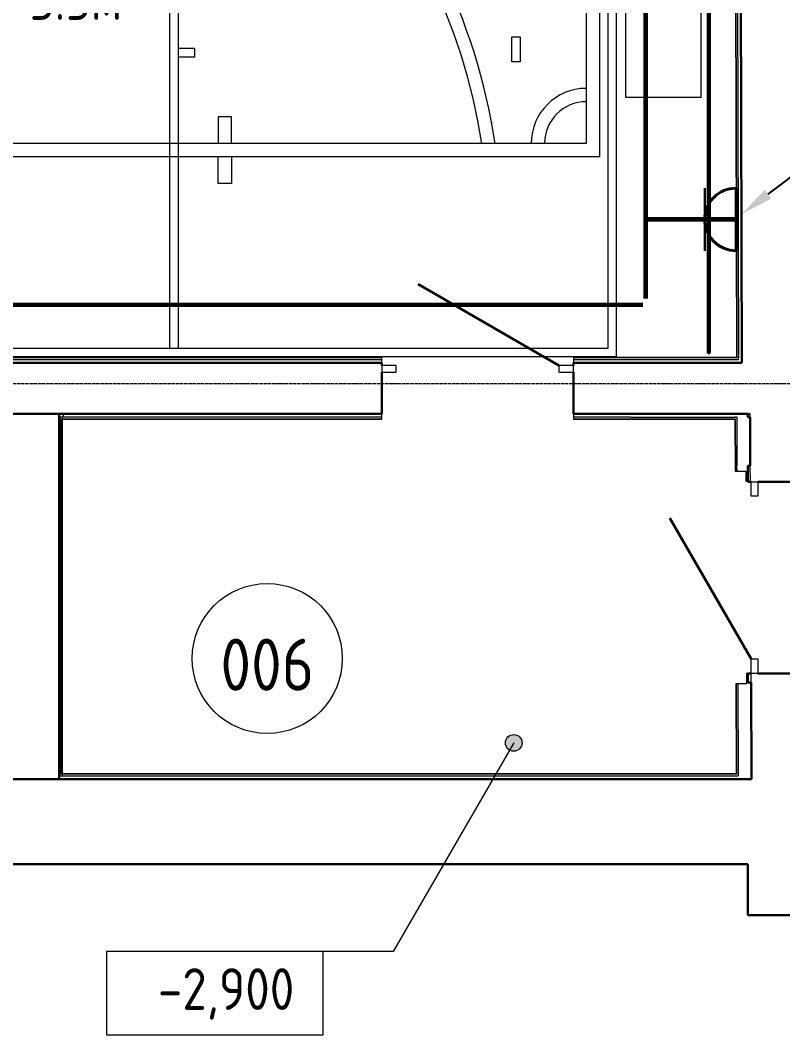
# Model space of a CAD drawing. Header units: millimetres. Extents: x -32 to 417638015, y -35 to 175284279.
# Drawn here: x 416165384 to 416169957, y 175248037 to 175254123 of the extents above; entities that cross this region are included whole.
import ezdxf
from ezdxf import colors
from ezdxf.entities.mleader import LeaderData, LeaderLine
from ezdxf.enums import TextEntityAlignment as Align
from ezdxf.math import Vec2, Vec3

# ---------------------------------------------------------------- set-up
doc = ezdxf.new("R2010")
doc.units = ezdxf.units.MM
doc.linetypes.add('ADSK_Линия сетки', pattern=[25, 20, -2.5, 0, -2.5])
for name, color, linetype, lineweight in [('_ЭМ_гофра', 5, 'Continuous', 60), ('_ЭМ_Розетки быт', 5, 'Continuous', 30), ('_ЭМ_ТХобщее_слой', 7, 'Continuous', 30), ('Аннотация', 7, 'Continuous', 18), ('Двери', 7, 'Continuous', 9), ('Оси', 253, 'Continuous', 9), ('Отметки', 7, 'Continuous', 9), ('Стены внутренние', 7, 'Continuous', 18), ('Стены несущие', 7, 'Continuous', 30), ('Стены отделка', 7, 'Continuous', 30), ('Стены штриховка', 7, 'Continuous', 9), ('ТХ', 5, 'Continuous', 0), ('ШТРИХОВКА', 252, 'Continuous', 15)]:
    doc.layers.add(name, color=color, linetype=linetype, lineweight=lineweight)
doc.layers.add('_ЭМ_Надписи', color=7, linetype='Continuous')
doc.layers.add('Линии', color=7, linetype='Continuous', lineweight=9, true_color=0x00a600)
doc.styles.add('GOST Common', font='GOST_Common.ttf', dxfattribs={"width": 0.9, "height": 350})
doc.styles.add('GOST Common_1', font='GOST_Common.ttf', dxfattribs={"width": 0.9, "height": 250})
doc.styles.add('ЭОМ', font='isocpeur.ttf', dxfattribs={"width": 0.85, "height": 250})

# ---------------------------------------------------------------- blocks, each defined once
blk = doc.blocks.new('План подвала')
at = {"layer": 'Отметки'}
h = blk.add_hatch(color=8, dxfattribs=at)
edge = h.paths.add_edge_path()
edge.add_arc((29340.818, 18383.461), 50, 0, 360)
at = {"layer": 'Стены внутренние'}
blk.add_hatch(color=8, dxfattribs=at).paths.add_polyline_path([(30506.083, 20721.059), (30518.083, 20721.059), (30518.083, 40321.059), (30506.083, 40321.059), (30506.083, 21678.041)])
at = {"layer": 'Аннотация', "color": 8, "lineweight": 20, "extrusion": (0, 0, -1)}
for p, q in [((26898.597, 17132.456), (26898.597, 16632.456)), ((28198.597, 17132.456), (26898.597, 17132.456)), ((28198.597, 16632.456), (28198.597, 17132.456)), ((26898.597, 16632.456), (28198.597, 16632.456))]:
    blk.add_line(p, q, dxfattribs=at)
at = {"layer": 'Двери', "color": 8, "lineweight": 30}
for p, q in [((29612.213, 20648.192), (28766.972, 21136.192)), ((30764.185, 18886.741), (30276.185, 19731.981))]:
    blk.add_line(p, q, dxfattribs=at)
at = {"layer": 'Двери', "color": 8}
for p, q in [((28549.213, 20648.192), (28549.213, 20608.192)), ((28636.213, 20648.192), (28549.213, 20648.192)), ((28636.213, 20608.192), (28636.213, 20648.192)), ((29612.213, 20648.192), (29612.213, 20608.192)), ((29699.213, 20648.192), (29612.213, 20648.192)), ((29699.213, 20608.192), (29699.213, 20648.192)), ((28549.213, 20608.192), (28636.213, 20608.192)), ((29612.213, 20608.192), (29699.213, 20608.192)), ((30764.185, 19862.741), (30764.185, 19949.741)), ((30764.185, 19949.741), (30804.185, 19949.741)), ((30804.185, 19949.741), (30804.185, 19862.741)), ((30804.185, 19862.741), (30764.185, 19862.741)), ((30764.185, 18799.741), (30764.185, 18886.741)), ((30764.185, 18886.741), (30804.185, 18886.741)), ((30804.185, 18886.741), (30804.185, 18799.741)), ((30804.185, 18799.741), (30764.185, 18799.741))]:
    blk.add_line(p, q, dxfattribs=at)
at = {"layer": 'Линии', "color": 8}
blk.add_circle((27862.764, 18889.62), 450, dxfattribs=at)
at = {"layer": 'Оси', "color": 8, "linetype": 'ADSK_Линия сетки'}
blk.add_line((-9557.833, 20539.741), (56671.895, 20539.741), dxfattribs=at)
at = {"layer": 'Отметки', "color": 8, "lineweight": 20}
for p, q in [((29340.818, 18383.461), (28618.55, 17132.456)), ((28618.55, 17132.456), (27548.597, 17132.456))]:
    blk.add_line(p, q, dxfattribs=at)
at = {"layer": 'Отметки', "color": 8}
blk.add_circle((29340.818, 18383.461), 50, dxfattribs=at)
at = {"layer": 'Стены несущие', "color": 8}
for p, q in [((30643.796, 40529.135), (30709.33, 20663.192)), ((30506.083, 40321.059), (30506.083, 20721.059)), ((30518.083, 20721.059), (30518.083, 40321.059)), ((30506.083, 20721.059), (30518.083, 20721.059)), ((22618.213, 20663.192), (28501.895, 20663.192)), ((28549.213, 20663.192), (22618.213, 20663.192)), ((28549.213, 20648.192), (28549.213, 20663.192)), ((30709.33, 20663.192), (29699.213, 20663.192)), ((29699.213, 20663.192), (29699.213, 20648.192)), ((30041.895, 20663.192), (30689.33, 20663.192)), ((28549.213, 20358.192), (28549.213, 20608.192)), ((29699.213, 20608.192), (29699.213, 20358.192)), ((28549.213, 20358.192), (22618.213, 20358.192)), ((26614.037, 18166.313), (26614.037, 20358.192)), ((29699.213, 20358.192), (30744.185, 20358.192)), ((30744.185, 20358.192), (30744.185, 20338.192)), ((30744.185, 20338.192), (30759.022, 20338.192)), ((30759.989, 20044.741), (30759.022, 20338.192)), ((30744.185, 20044.741), (30744.185, 19949.741)), ((30759.989, 20044.741), (30744.185, 20044.741)), ((30759.989, 20044.741), (30759.989, 20044.741)), ((30744.185, 19949.741), (30764.185, 19949.741)), ((30804.185, 19949.741), (31651.185, 19949.741)), ((30744.185, 18799.741), (30744.185, 18744.741)), ((30764.185, 18799.741), (30744.185, 18799.741)), ((31651.185, 18799.741), (30804.185, 18799.741)), ((30744.185, 18744.741), (30764.271, 18744.741)), ((30766.176, 18166.313), (30764.271, 18744.741)), ((30766.176, 18166.313), (21308.571, 18166.313)), ((30744.185, 17656.313), (18919.292, 17656.313)), ((30744.185, 17656.313), (30744.185, 17350.356)), ((30744.185, 17350.356), (36734.462, 17350.356))]:
    blk.add_line(p, q, dxfattribs=at)
at = {"layer": 'Стены отделка', "color": 8, "lineweight": 9}
for p, q in [((30611.796, 40529.029), (30677.224, 20695.192)), ((30709.33, 20663.131), (30643.796, 40529.135)), ((28549.213, 20695.192), (22618.213, 20695.192)), ((28549.213, 20663.192), (28549.213, 20695.192)), ((29699.213, 20695.192), (29699.213, 20663.192)), ((30677.224, 20695.192), (29699.213, 20695.192)), ((30689.264, 20683.192), (30689.231, 20693.192)), ((28501.895, 20683.192), (28549.213, 20683.192)), ((28501.895, 20663.192), (28549.213, 20663.192)), ((29699.213, 20683.192), (30041.895, 20683.192)), ((29699.213, 20663.192), (30041.895, 20663.192)), ((26639.395, 20338.192), (26614.037, 20338.192)), ((26618.037, 20338.192), (26618.037, 18186.313)), ((26634.037, 18186.313), (26634.037, 20338.192)), ((26639.395, 20358.192), (26639.395, 20338.192)), ((28549.213, 20338.192), (28501.895, 20338.192)), ((28549.213, 20326.192), (28549.213, 20358.192)), ((29699.213, 20358.192), (29699.213, 20326.192)), ((30041.895, 20338.192), (29699.213, 20338.192)), ((30679.022, 20338.192), (30669.022, 20338.192)), ((30758.957, 20358.192), (30744.185, 20358.192)), ((30759.022, 20338.192), (30758.957, 20358.192)), ((26630.037, 18198.313), (26630.037, 20326.192)), ((26630.037, 20326.192), (28549.213, 20326.192)), ((29699.213, 20326.192), (30667.061, 20326.192)), ((30667.061, 20326.192), (30668.092, 20013.299)), ((30680.092, 20013.339), (30679.988, 20044.741)), ((30760.291, 19952.937), (30759.989, 20044.741)), ((30668.092, 20013.299), (30733.092, 20013.514)), ((30733.092, 20013.514), (30733.291, 19952.849)), ((30733.291, 19952.849), (30760.291, 19952.937)), ((30744.185, 18799.741), (30737.089, 18799.741)), ((30737.089, 18799.741), (30737.296, 18736.915)), ((30764.271, 18744.741), (30764.09, 18799.741)), ((30737.296, 18736.915), (30672.297, 18736.701)), ((30672.297, 18736.701), (30674.07, 18198.313)), ((30674.07, 18198.313), (26630.037, 18198.313)), ((26618.037, 18186.313), (30686.11, 18186.313))]:
    blk.add_line(p, q, dxfattribs=at)
at = {"layer": 'Стены штриховка', "color": 8}
for p, q in [((30613.796, 40529.036), (30679.231, 20693.192)), ((30623.796, 40529.069), (30689.231, 20693.192)), ((28549.213, 20693.192), (22618.213, 20693.192)), ((30679.231, 20693.192), (29699.213, 20693.192)), ((22618.213, 20683.192), (28501.895, 20683.192)), ((28501.895, 20683.192), (28501.895, 20683.192)), ((30041.895, 20683.192), (30041.895, 20683.192)), ((30041.895, 20683.192), (30689.264, 20683.192)), ((26628.037, 18196.313), (26628.037, 20328.192)), ((26628.037, 20328.192), (28549.213, 20328.192)), ((28501.895, 20338.192), (26639.395, 20338.192)), ((29699.213, 20328.192), (30669.055, 20328.192)), ((30041.895, 20338.192), (30669.022, 20338.192)), ((30669.055, 20328.192), (30670.092, 20013.306)), ((30679.022, 20338.192), (30679.988, 20044.741)), ((30674.297, 18736.708), (30676.077, 18196.313)), ((30684.297, 18736.741), (30686.11, 18186.313)), ((30676.077, 18196.313), (26628.037, 18196.313))]:
    blk.add_line(p, q, dxfattribs=at)
at = {"layer": 'Аннотация', "color": 8, "lineweight": 9, "insert": (27862.764, 18852.672), "char_height": 312.5, "width": 520.21112, "attachment_point": 5, "line_spacing_factor": 1.022766, "style": 'GOST Common'}
blk.add_mtext('006', dxfattribs=at)
at = {"layer": 'Отметки', "color": 8, "lineweight": 20, "insert": (27206.644, 17031.405), "char_height": 250, "width": 1028.82257, "attachment_point": 1, "line_spacing_factor": 1.022761, "style": 'GOST Common_1'}
blk.add_mtext('-2,900', dxfattribs=at)
blk = doc.blocks.new('*U742')
at = {"color": 0}
for p, q in [((-250, -250), (-250, 250)), ((0, 0), (-250, 0))]:
    blk.add_line(p, q, dxfattribs=at)
at = {"color": 0, "lineweight": 40}
for p, q in [((0, -250), (0, 250)), ((-250, 0), (-500, 0))]:
    blk.add_line(p, q, dxfattribs=at)
blk.add_arc((0, 0), 250, 90, 270, dxfattribs=at)
at = {"color": 7, "linetype": 'ByBlock', "style": 'GOST Common', "width": 0.9}
blk.add_attdef('ГРУППА', text='', height=350, dxfattribs=at).set_placement((-541.3, 785.7), align=Align.RIGHT)
at = {"color": 7, "style": 'GOST Common', "width": 0.9}
for tag, p in [('ВЫСОТА', (-1722, 323.9)), ('КОЛВО', (478, -986))]:
    blk.add_attdef(tag, p, '', height=350, dxfattribs=at)
blk = doc.blocks.new('_ЭМ_ТХ2_подвал')
at = {"color": 8, "lineweight": 5}
for p, q in [((35799.6, 41447.2), (35799.6, 21610.5)), ((35719.6, 31568.8), (35719.6, 21690.5)), ((35899.6, 28730.5), (35899.6, 20410.5)), ((35849.6, 26439.1), (35849.6, 20460.5)), ((33272.2, 26260.5), (33272.2, 20460.5)), ((33222.2, 20460.5), (33222.2, 26210.5)), ((33372.2, 22260.5), (33272.2, 22260.5)), ((33372.2, 22210.5), (33372.2, 22260.5)), ((33272.2, 22210.5), (33372.2, 22210.5)), ((33592.2, 21850.5), (33512.2, 21850.5)), ((33512.2, 21850.5), (33512.2, 21690.5)), ((33592.2, 21690.5), (33592.2, 21850.5)), ((35719.6, 21690.5), (25924.8, 21690.5)), ((35799.6, 21610.5), (25844.8, 21610.5)), ((33512.2, 21450.5), (33512.2, 21610.5)), ((33592.2, 21610.5), (33592.2, 21450.5)), ((33592.2, 21450.5), (33512.2, 21450.5)), ((35849.6, 20460.5), (25794.8, 20460.5)), ((35899.6, 20410.5), (25744.8, 20410.5))]:
    blk.add_line(p, q, dxfattribs=at)
for centre, radius, start, end in [((31602.3, 21154), 3610, 8.54613, 78.41579), ((31603, 21155.5), 3530, 8.7157, 78.16077), ((35719.6, 21690.5), 330, 90, 180), ((35719.6, 21690.5), 250, 90, 180)]:
    blk.add_arc(centre, radius, start, end, dxfattribs=at)
at = {"layer": 'ТХ', "color": 8, "transparency": 33554559}
for p, q in [((35272.6, 22328.8), (35322.6, 22328.8)), ((35272.6, 22178.8), (35272.6, 22328.8)), ((35322.6, 22328.8), (35322.6, 22178.8)), ((35322.6, 22178.8), (35272.6, 22178.8))]:
    blk.add_line(p, q, dxfattribs=at)
at = {"layer": 'ТХ', "color": 8}
blk.add_lwpolyline([(35956.6, 22615.1), (36406.6, 22615.1), (36406.6, 21965.1), (35956.6, 21965.1)], close=True, dxfattribs=at)

msp = doc.modelspace()

# ---------------------------------------------------------------- linework, layer by layer
at = {"layer": '_ЭМ_гофра', "linetype": 'ByBlock'}
for points in [[(416169135.1, 175252454.2), (416169135.1, 175273792.1), (416158566.9, 175273792.1), (416158566.9, 175273506.6)], [(416169677.1, 175252928.6), (416169135.1, 175252928.6)], [(416160085.7, 175252414.3), (416169118.5, 175252419)]]:
    msp.add_lwpolyline(points, dxfattribs=at)

# ---------------------------------------------------------------- block references
at = {"layer": '_ЭМ_Розетки быт', "xscale": 0.75, "yscale": 0.75, "zscale": 0.75}
msp.add_blockref('*U742', (416169677.1, 175252928.6), dxfattribs=at)
at = {"layer": '_ЭМ_ТХобщее_слой', "lineweight": 50}
msp.add_blockref('_ЭМ_ТХ2_подвал', (416133059, 175231694.6), dxfattribs=at)
at = {"layer": 'ШТРИХОВКА'}
msp.add_blockref('План подвала', (416139002.6, 175231404.8), dxfattribs=at)

# ---------------------------------------------------------------- leaders
at = {"layer": '_ЭМ_Надписи', "color": 7, "ltscale": 5}
ml = msp.add_multileader_mtext('Standard', dxfattribs=at)
ml.set_content('{\\fGOST Common|b0|i0|c204|p34;\\W0.9;\\C256;1ЩРС-2\\fISOCPEUR|b0|i0|c204|p34;\\W0.85; Гр.1\\PРезерв h=1.8м}', color=1, style='ЭОМ')
ml.set_leader_properties()
ml.build(insert=Vec2(0, 0))
ml.multileader.update_dxf_attribs({"text_left_attachment_type": 6, "text_right_attachment_type": 6, "dogleg_length": 0, "arrow_head_size": 200})
ctx = ml.context
ctx.base_point, ctx.char_height, ctx.arrow_head_size, ctx.landing_gap_size, ctx.plane_origin = Vec3(416173201.1, 175255585.8, -64.3), 250, 200, 0, Vec3(416147726.4, 175268422.6, -64.3)
ctx.left_attachment, ctx.right_attachment = 6, 6
notes = []
notes.append((ctx, [(0, (1, 1, 0), (416173201.1, 175255585.8, -64.3), (1, 0), 0, [(0, [(416169709, 175252959.6, -64.3)], 0, [])])]))
ctx.mtext.insert, ctx.mtext.width, ctx.mtext.defined_height, ctx.mtext.flow_direction = Vec3(416173201.1, 175255885.8, -64.3), 1629.256, 545.6, 5
ml = msp.add_multileader_mtext('Standard', dxfattribs=at)
ml.set_content('{\\fGOST Common|b0|i0|c204|p34;\\W0.9;\\C256;1ЩРС-2\\fISOCPEUR|b0|i0|c204|p34;\\W0.85; Гр.1\\PТабло h=5.5м}', color=1, style='ЭОМ')
ml.set_leader_properties()
ml.build(insert=Vec2(0, 0))
ml.multileader.update_dxf_attribs({"text_left_attachment_type": 6, "text_right_attachment_type": 6, "dogleg_length": 0, "arrow_head_size": 200})
ctx = ml.context
ctx.base_point, ctx.char_height, ctx.arrow_head_size, ctx.landing_gap_size, ctx.plane_origin = Vec3(416165134.7, 175254909.5), 250, 200, 0, Vec3(416130985.3, 175257615.4)
ctx.left_attachment, ctx.right_attachment = 6, 6
notes.append((ctx, [(0, (1, 1, 0), (416165134.7, 175254909.5), (1, 0), 0, [(0, [(416163705.7, 175252416.2)], 0, [])])]))
ctx.mtext.insert, ctx.mtext.width, ctx.mtext.defined_height, ctx.mtext.flow_direction = Vec3(416165134.7, 175255209.5), 1629.256, 545.6, 5
for ctx, leaders in notes:
    for number, flags, end, landing, length, lines in leaders:
        leader = LeaderData()
        leader.index, (leader.has_last_leader_line, leader.has_dogleg_vector, leader.attachment_direction) = number, flags
        leader.last_leader_point, leader.dogleg_vector, leader.dogleg_length = Vec3(end), Vec3(landing), length
        for number, points, colour, breaks in lines:
            line = LeaderLine()
            line.index, line.vertices, line.color, line.breaks = number, Vec3.list(points), colors.encode_raw_color(colour), breaks
            leader.lines.append(line)
        ctx.leaders.append(leader)

doc.saveas('drawing.dxf')
